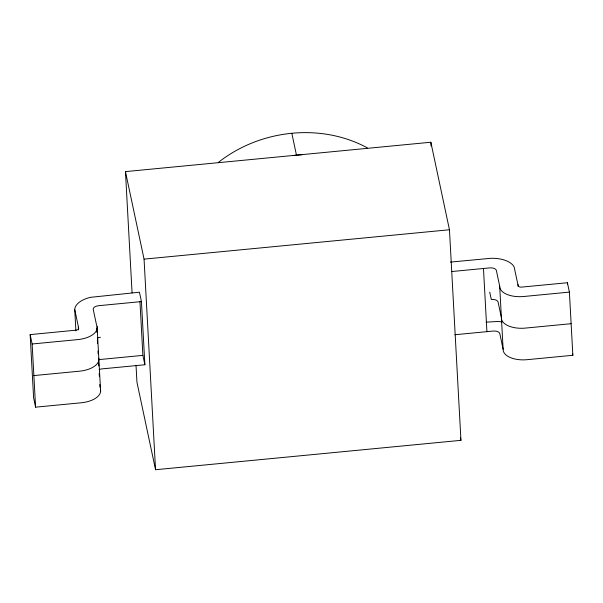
<?xml version="1.0" encoding="UTF-8"?>
<svg xmlns="http://www.w3.org/2000/svg" width="603" height="603" viewBox="0 0 603 603"><rect width="100%" height="100%" fill="white"/><g stroke="black" fill="none" stroke-linecap="round" stroke-linejoin="round"><path stroke-width="0.9" d="M132.072 292.892L125.454 171.614L430.851 142.233L449.454 229.751L460.948 440.333L155.551 469.722L136.949 382.204L136.022 365.282M125.454 171.614L144.057 259.132L449.454 229.751M450.366 262.101L490.797 258.295A24.64 12.693 -3.1 0 1 514.155 267.054L518.165 285.792A3.219 1.658 -3.1 0 0 521.256 287.134L567.408 282.732L569.398 292.108L572.85 355.288L527.158 359.682A21.723 11.186 -3.1 0 1 503.121 349.235L499.797 333.61A6.151 3.166 -3.1 0 0 493.028 331.07L454.85 334.74M451.406 271.569L489.576 267.898A6.151 3.166 -3.1 0 1 496.352 270.43L499.676 286.063L503.121 349.235M141.434 301.583L98.681 305.698A6.151 3.166 -3.1 0 0 93.231 309.407L96.555 325.04A21.723 11.186 -3.1 0 1 77.84 339.595L32.14 343.989L30.15 334.612L76.287 330.135A3.219 1.658 -3.1 0 0 78.692 328.266L74.734 309.52A24.64 12.693 -3.1 0 1 90.435 297.332L139.444 292.206L141.434 301.583L144.886 364.755L102.126 368.87A6.151 3.166 -3.1 0 0 99.163 369.586M569.398 292.108L523.706 296.503A21.723 11.186 -3.1 0 1 499.676 286.063M486.101 322.168L497.452 321.489A24.64 12.693 -3.1 0 1 502.126 321.927M99.533 359.554L142.888 355.378L144.886 364.755M571.124 323.698L525.432 328.092A21.723 11.186 -3.1 0 1 501.395 317.645L498.078 302.02A6.151 3.166 -3.1 0 0 491.302 299.48L489.734 292.108M33.866 375.579L79.558 371.184A21.723 11.186 -3.1 0 0 98.802 358.167M30.15 334.612L33.602 397.792L35.592 407.168L81.284 402.774A21.723 11.186 -3.1 0 0 100.528 389.757M572.488 353.584L572.85 355.288M460.36 437.567L460.948 440.333M291.822 133.278L296.472 155.159M567.408 282.732L567.506 284.593M518.06 284.586L518.158 286.448M483.47 268.486L486.923 331.658M430.851 142.233L431.055 145.994M144.057 259.132L155.551 469.722M139.949 301.492L142.888 355.378M97.075 326.585L100.618 391.339M96.759 328.756L96.962 332.472M97.369 339.904L97.573 343.62M97.98 351.052L98.131 353.84M98.583 362.199L98.786 365.915M99.194 373.347L99.344 376.136M99.804 384.495L99.955 387.284M78.292 327.09L78.45 329.879M74.734 309.52L75.903 330.889M32.14 343.989L35.592 407.168M292.854 155.559A123.012 105.11 -12 0 1 302.088 154.73M218.278 162.486A123.012 105.11 -12 0 1 367.378 147.886M97.437 337.997A6.151 3.166 -3.1 0 1 100.399 337.281"/></g></svg>
